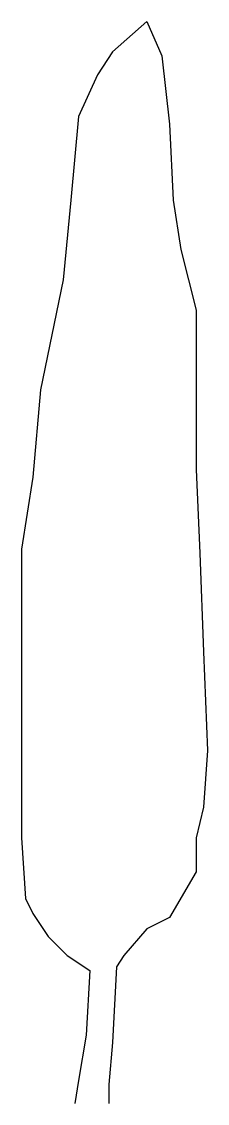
# Model space of a CAD drawing. Extents: x 1503 to 1543, y -162 to 69.
import ezdxf

# ---------------------------------------------------------------- set-up
doc = ezdxf.new("R2010")
doc.units = 0
doc.layers.get('0').update_dxf_attribs({"linetype": 'CONTINUOUS'})

msp = doc.modelspace()

# ---------------------------------------------------------------- linework, layer by layer
at = {"color": 0}
for points in [[(1529.877484, 68.950438), (1522.583203, 62.472255), (1519.3413, 57.613617), (1515.288921, 48.706114), (1513.667969, 30.891109), (1512.047019, 13.885875), (1507.184164, -9.597541), (1505.563214, -28.22232), (1503.131786, -43.608007), (1503.131786, -69.520742), (1503.131786, -88.145521), (1503.131786, -105.150753), (1503.942262, -118.107121), (1505.563214, -121.346213), (1508.805116, -126.204851), (1512.857495, -130.253716), (1517.720348, -133.492808), (1516.909872, -147.258949), (1515.288921, -156.976225), (1514.478445, -161.834862)], [(1529.877484, 68.950438), (1533.119386, 61.662482), (1534.740337, 47.086568), (1535.550813, 30.891109), (1537.171765, 20.36406), (1540.413668, 7.407692), (1540.413668, -5.548676), (1540.413668, -26.602774), (1541.224142, -44.41778), (1542.034618, -65.471877), (1542.845094, -86.525975), (1542.034618, -98.67257), (1540.413668, -105.150753), (1540.413668, -112.438711), (1534.740337, -122.155986), (1529.877484, -124.585306), (1525.014629, -130.253716), (1523.393679, -132.683035), (1522.583203, -148.878495), (1521.772727, -157.785998), (1521.772727, -161.834862)]]:
    msp.add_lwpolyline(points, dxfattribs=at)

doc.saveas('drawing.dxf')
